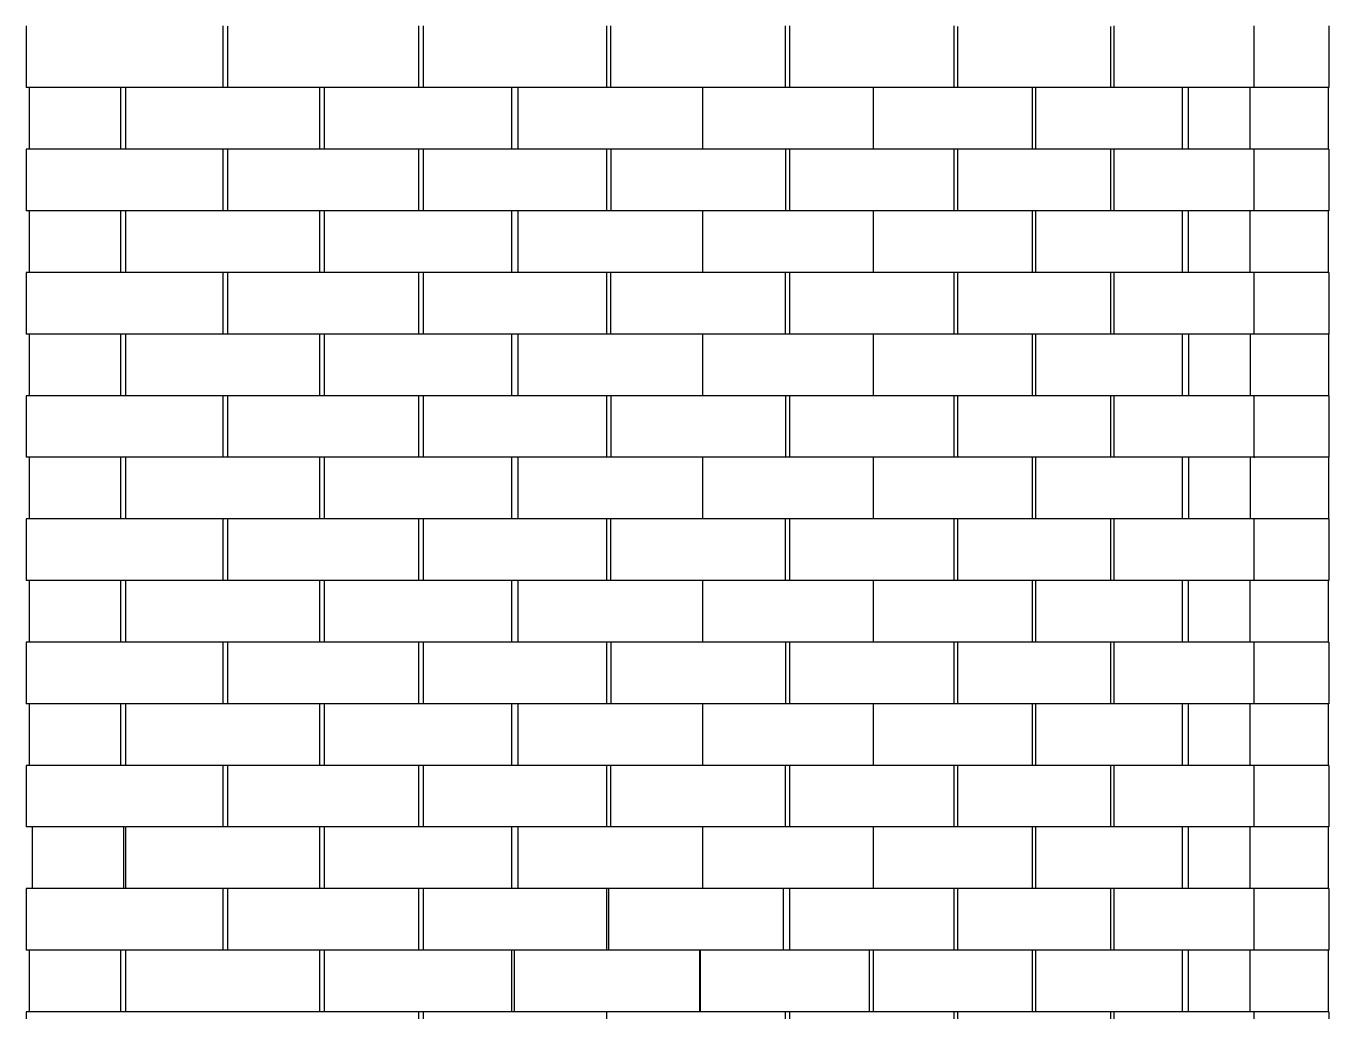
# Model space of a CAD drawing. Header units: millimetres. Extents: x 507.9 to 541, y 40.2 to 69.3.
# Drawn here: x 516.394 to 517.664, y 54.609 to 55.569 of the extents above; entities that cross this region are included whole.
import ezdxf

# ---------------------------------------------------------------- set-up
doc = ezdxf.new("R2010")
doc.units = ezdxf.units.MM
doc.layers.add('Make2D$Visible$Curves', color=7, linetype='Continuous', true_color=0x000000)

msp = doc.modelspace()

# ---------------------------------------------------------------- linework, layer by layer
at = {"layer": 'Make2D$Visible$Curves', "color": 18, "lineweight": -3, "true_color": 0x000000}
for points in [[(516.39411, 55.56929), (516.39411, 55.53929), (516.39411, 55.50929)], [(516.58614, 55.50929), (516.58614, 55.53929), (516.58614, 55.56929)], [(516.59056, 55.56911), (516.59056, 55.53924), (516.59056, 55.50938)], [(516.77686, 55.50929), (516.77686, 55.53929), (516.77686, 55.56929)], [(516.78104, 55.56929), (516.78104, 55.53929), (516.78104, 55.50929)], [(516.96012, 55.50929), (516.96012, 55.53929), (516.96012, 55.56929)], [(516.96379, 55.56929), (516.96379, 55.53929), (516.96379, 55.50929)], [(517.13423, 55.50929), (517.13423, 55.53929), (517.13423, 55.56929)], [(517.13812, 55.56929), (517.13812, 55.53929), (517.13812, 55.50929)], [(517.29857, 55.50929), (517.29857, 55.53929), (517.29857, 55.56929)], [(517.30188, 55.56868), (517.30188, 55.53899), (517.30188, 55.50929)], [(517.45107, 55.50953), (517.45107, 55.53912), (517.45107, 55.56871)], [(517.45403, 55.56929), (517.45403, 55.53929), (517.45403, 55.50929)], [(517.59077, 55.50929), (517.59077, 55.53929), (517.59077, 55.56929)], [(517.66375, 55.56929), (517.66375, 55.53929), (517.66375, 55.50929)], [(516.39676, 55.50929), (516.39543, 55.50929), (516.39411, 55.50929)], [(516.39712, 55.50929), (516.39712, 55.47929), (516.39712, 55.44929)], [(516.48645, 55.50929), (516.44178, 55.50929), (516.39712, 55.50929)], [(516.48645, 55.44929), (516.48645, 55.47929), (516.48645, 55.50929)], [(516.4911, 55.50929), (516.48877, 55.50929), (516.48645, 55.50929)], [(516.49096, 55.50929), (516.49096, 55.47929), (516.49096, 55.44929)], [(516.68038, 55.50929), (516.58567, 55.50929), (516.49096, 55.50929)], [(516.68038, 55.44929), (516.68038, 55.47929), (516.68038, 55.50929)], [(516.68478, 55.50929), (516.68258, 55.50929), (516.68038, 55.50929)], [(516.68468, 55.50929), (516.68468, 55.47929), (516.68468, 55.44929)], [(516.86763, 55.50929), (516.77616, 55.50929), (516.68468, 55.50929)], [(516.86763, 55.44929), (516.86763, 55.47929), (516.86763, 55.50929)], [(516.96012, 55.50929), (516.91388, 55.50929), (516.86763, 55.50929)], [(516.87329, 55.50929), (516.87329, 55.47929), (516.87329, 55.44929)], [(516.96367, 55.50929), (516.9619, 55.50929), (516.96012, 55.50929)], [(516.96393, 55.50929), (516.9638, 55.50929), (516.96367, 55.50929)], [(517.13423, 55.50929), (517.04901, 55.50929), (516.96379, 55.50929)], [(517.05317, 55.50929), (517.05317, 55.47929), (517.05317, 55.44929)], [(517.13862, 55.50929), (517.13642, 55.50929), (517.13423, 55.50929)], [(517.21936, 55.50929), (517.17874, 55.50929), (517.13812, 55.50929)], [(517.37479, 55.50929), (517.29724, 55.50929), (517.21969, 55.50929)], [(517.21969, 55.50929), (517.21969, 55.47929), (517.21969, 55.44929)], [(517.37479, 55.44929), (517.37479, 55.47929), (517.37479, 55.50929)], [(517.37778, 55.50929), (517.37628, 55.50929), (517.37479, 55.50929)], [(517.52117, 55.50929), (517.44955, 55.50929), (517.37793, 55.50929)], [(517.37793, 55.50929), (517.37793, 55.47929), (517.37793, 55.44929)], [(517.52117, 55.44929), (517.52117, 55.47929), (517.52117, 55.50929)], [(517.52669, 55.50929), (517.52393, 55.50929), (517.52117, 55.50929)], [(517.52654, 55.50929), (517.52654, 55.47929), (517.52654, 55.44929)], [(517.58703, 55.50929), (517.55678, 55.50929), (517.52654, 55.50929)], [(517.59077, 55.50929), (517.5889, 55.50929), (517.58703, 55.50929)], [(517.58703, 55.44929), (517.58703, 55.47929), (517.58703, 55.50929)], [(517.66375, 55.50929), (517.62726, 55.50929), (517.59077, 55.50929)], [(517.66291, 55.50929), (517.66291, 55.47929), (517.66291, 55.44929)], [(516.39411, 55.44929), (516.39411, 55.41929), (516.39411, 55.38929)], [(516.39712, 55.44929), (516.39562, 55.44929), (516.39411, 55.44929)], [(516.48645, 55.44929), (516.44178, 55.44929), (516.39712, 55.44929)], [(516.49102, 55.44929), (516.48873, 55.44929), (516.48645, 55.44929)], [(516.68038, 55.44929), (516.58567, 55.44929), (516.49096, 55.44929)], [(516.58614, 55.38929), (516.58614, 55.41929), (516.58614, 55.44929)], [(516.59056, 55.44864), (516.59056, 55.41896), (516.59056, 55.38929)], [(516.68446, 55.44929), (516.68242, 55.44929), (516.68038, 55.44929)], [(516.86763, 55.44929), (516.77616, 55.44929), (516.68468, 55.44929)], [(516.77686, 55.38929), (516.77686, 55.41929), (516.77686, 55.44929)], [(516.78104, 55.44929), (516.78104, 55.41929), (516.78104, 55.38929)], [(516.90833, 55.44929), (516.88798, 55.44929), (516.86763, 55.44929)], [(516.96354, 55.44929), (516.93594, 55.44929), (516.90833, 55.44929)], [(516.96012, 55.38929), (516.96012, 55.41929), (516.96012, 55.44929)], [(516.96404, 55.44929), (516.96404, 55.41929), (516.96404, 55.38929)], [(517.05339, 55.44929), (517.00872, 55.44929), (516.96404, 55.44929)], [(517.13776, 55.44929), (517.09547, 55.44929), (517.05317, 55.44929)], [(517.13449, 55.38929), (517.13449, 55.41929), (517.13449, 55.44929)], [(517.21976, 55.44929), (517.17894, 55.44929), (517.13812, 55.44929)], [(517.13812, 55.44929), (517.13812, 55.41929), (517.13812, 55.38929)], [(517.37479, 55.44929), (517.29724, 55.44929), (517.21969, 55.44929)], [(517.29857, 55.38929), (517.29857, 55.41929), (517.29857, 55.44929)], [(517.30188, 55.44869), (517.30188, 55.41899), (517.30188, 55.38929)], [(517.37805, 55.44929), (517.37642, 55.44929), (517.37479, 55.44929)], [(517.52117, 55.44929), (517.44955, 55.44929), (517.37793, 55.44929)], [(517.45107, 55.38929), (517.45107, 55.41929), (517.45107, 55.44929)], [(517.45403, 55.44929), (517.45403, 55.41929), (517.45403, 55.38929)], [(517.52696, 55.44929), (517.52406, 55.44929), (517.52117, 55.44929)], [(517.58703, 55.44929), (517.55699, 55.44929), (517.52696, 55.44929)], [(517.59077, 55.44929), (517.5889, 55.44929), (517.58703, 55.44929)], [(517.66375, 55.44929), (517.62726, 55.44929), (517.59077, 55.44929)], [(517.59077, 55.38929), (517.59077, 55.41929), (517.59077, 55.44929)], [(517.66375, 55.44929), (517.66375, 55.41929), (517.66375, 55.38929)], [(516.39702, 55.38929), (516.39556, 55.38929), (516.39411, 55.38929)], [(516.39712, 55.38929), (516.39712, 55.35929), (516.39712, 55.32929)], [(516.48645, 55.38929), (516.44178, 55.38929), (516.39712, 55.38929)], [(516.49069, 55.38929), (516.48857, 55.38929), (516.48645, 55.38929)], [(516.48645, 55.32929), (516.48645, 55.35929), (516.48645, 55.38929)], [(516.49096, 55.38929), (516.49096, 55.35929), (516.49096, 55.32929)], [(516.68038, 55.38929), (516.58567, 55.38929), (516.49096, 55.38929)], [(516.68038, 55.32929), (516.68038, 55.35929), (516.68038, 55.38929)], [(516.68473, 55.38929), (516.68255, 55.38929), (516.68038, 55.38929)], [(516.86763, 55.38929), (516.77616, 55.38929), (516.68468, 55.38929)], [(516.68468, 55.38929), (516.68468, 55.35929), (516.68468, 55.32929)], [(516.86763, 55.32929), (516.86763, 55.35929), (516.86763, 55.38929)], [(516.96012, 55.38929), (516.91388, 55.38929), (516.86763, 55.38929)], [(516.87329, 55.38929), (516.87329, 55.35929), (516.87329, 55.32929)], [(516.96403, 55.38929), (516.96208, 55.38929), (516.96012, 55.38929)], [(517.05498, 55.38929), (517.00951, 55.38929), (516.96404, 55.38929)], [(517.05317, 55.38929), (517.05317, 55.35929), (517.05317, 55.32929)], [(517.13827, 55.38929), (517.09663, 55.38929), (517.05498, 55.38929)], [(517.21939, 55.38929), (517.17875, 55.38929), (517.13812, 55.38929)], [(517.37479, 55.38929), (517.29724, 55.38929), (517.21969, 55.38929)], [(517.21969, 55.38929), (517.21969, 55.35929), (517.21969, 55.32929)], [(517.37479, 55.32929), (517.37479, 55.35929), (517.37479, 55.38929)], [(517.37775, 55.38929), (517.37627, 55.38929), (517.37479, 55.38929)], [(517.52117, 55.38929), (517.44955, 55.38929), (517.37793, 55.38929)], [(517.37793, 55.38929), (517.37793, 55.35929), (517.37793, 55.32929)], [(517.52117, 55.32929), (517.52117, 55.35929), (517.52117, 55.38929)], [(517.52611, 55.38929), (517.52364, 55.38929), (517.52117, 55.38929)], [(517.52654, 55.38929), (517.52654, 55.35929), (517.52654, 55.32929)], [(517.58703, 55.38929), (517.55678, 55.38929), (517.52654, 55.38929)], [(517.59077, 55.38929), (517.5889, 55.38929), (517.58703, 55.38929)], [(517.58703, 55.32929), (517.58703, 55.35929), (517.58703, 55.38929)], [(517.66375, 55.38929), (517.62726, 55.38929), (517.59077, 55.38929)], [(517.66291, 55.38929), (517.66291, 55.35929), (517.66291, 55.32929)], [(516.39411, 55.32929), (516.39411, 55.29929), (516.39411, 55.26929)], [(516.39756, 55.32929), (516.39584, 55.32929), (516.39411, 55.32929)], [(516.48645, 55.32929), (516.44178, 55.32929), (516.39712, 55.32929)], [(516.49072, 55.32929), (516.48858, 55.32929), (516.48645, 55.32929)], [(516.68038, 55.32929), (516.58567, 55.32929), (516.49096, 55.32929)], [(516.58614, 55.26929), (516.58614, 55.29929), (516.58614, 55.32929)], [(516.59056, 55.32929), (516.59056, 55.29929), (516.59056, 55.26929)], [(516.68469, 55.32929), (516.68253, 55.32929), (516.68038, 55.32929)], [(516.86763, 55.32929), (516.77616, 55.32929), (516.68468, 55.32929)], [(516.77686, 55.26929), (516.77686, 55.29929), (516.77686, 55.32929)], [(516.78104, 55.32929), (516.78104, 55.29929), (516.78104, 55.26929)], [(516.96012, 55.32929), (516.91388, 55.32929), (516.86763, 55.32929)], [(516.96408, 55.32929), (516.9621, 55.32929), (516.96012, 55.32929)], [(516.96012, 55.26929), (516.96012, 55.29929), (516.96012, 55.32929)], [(516.96379, 55.32929), (516.96379, 55.29929), (516.96379, 55.26929)], [(517.13423, 55.32929), (517.04901, 55.32929), (516.96379, 55.32929)], [(517.1383, 55.32929), (517.09649, 55.32929), (517.05469, 55.32929)], [(517.1383, 55.32929), (517.13627, 55.32929), (517.13423, 55.32929)], [(517.13423, 55.26929), (517.13423, 55.29929), (517.13423, 55.32929)], [(517.21971, 55.32929), (517.17891, 55.32929), (517.13812, 55.32929)], [(517.13812, 55.32929), (517.13812, 55.29929), (517.13812, 55.26929)], [(517.37479, 55.32929), (517.29724, 55.32929), (517.21969, 55.32929)], [(517.29857, 55.26929), (517.29857, 55.29929), (517.29857, 55.32929)], [(517.30188, 55.32895), (517.30188, 55.29912), (517.30188, 55.26929)], [(517.37785, 55.32929), (517.37632, 55.32929), (517.37479, 55.32929)], [(517.52117, 55.32929), (517.44955, 55.32929), (517.37793, 55.32929)], [(517.45107, 55.26929), (517.45107, 55.29929), (517.45107, 55.32929)], [(517.45403, 55.32929), (517.45403, 55.29929), (517.45403, 55.26929)], [(517.52663, 55.32929), (517.5239, 55.32929), (517.52117, 55.32929)], [(517.58703, 55.32929), (517.55678, 55.32929), (517.52654, 55.32929)], [(517.59077, 55.32929), (517.5889, 55.32929), (517.58703, 55.32929)], [(517.66375, 55.32929), (517.62726, 55.32929), (517.59077, 55.32929)], [(517.59077, 55.26929), (517.59077, 55.29929), (517.59077, 55.32929)], [(517.66375, 55.32929), (517.66375, 55.29929), (517.66375, 55.26929)], [(516.39671, 55.26929), (516.39541, 55.26929), (516.39411, 55.26929)], [(516.39712, 55.26929), (516.39712, 55.23929), (516.39712, 55.20929)], [(516.48645, 55.26929), (516.44178, 55.26929), (516.39712, 55.26929)], [(516.49047, 55.26929), (516.48846, 55.26929), (516.48645, 55.26929)], [(516.48645, 55.20929), (516.48645, 55.23929), (516.48645, 55.26929)], [(516.49104, 55.26929), (516.49076, 55.26929), (516.49047, 55.26929)], [(516.49096, 55.26929), (516.49096, 55.23929), (516.49096, 55.20929)], [(516.68038, 55.26929), (516.58567, 55.26929), (516.49096, 55.26929)], [(516.68038, 55.20929), (516.68038, 55.23929), (516.68038, 55.26929)], [(516.6852, 55.26929), (516.68279, 55.26929), (516.68038, 55.26929)], [(516.86763, 55.26929), (516.77616, 55.26929), (516.68468, 55.26929)], [(516.68468, 55.26929), (516.68468, 55.23929), (516.68468, 55.20929)], [(516.86763, 55.20929), (516.86763, 55.23929), (516.86763, 55.26929)], [(516.96012, 55.26929), (516.91388, 55.26929), (516.86763, 55.26929)], [(516.87329, 55.26929), (516.87329, 55.23929), (516.87329, 55.20929)], [(516.9633, 55.26929), (516.96171, 55.26929), (516.96012, 55.26929)], [(517.13423, 55.26929), (517.04901, 55.26929), (516.96379, 55.26929)], [(517.05317, 55.26929), (517.05317, 55.23929), (517.05317, 55.20929)], [(517.13807, 55.26929), (517.13615, 55.26929), (517.13423, 55.26929)], [(517.21978, 55.26929), (517.17895, 55.26929), (517.13812, 55.26929)], [(517.37479, 55.26929), (517.29724, 55.26929), (517.21969, 55.26929)], [(517.21969, 55.26929), (517.21969, 55.23929), (517.21969, 55.20929)], [(517.37479, 55.20929), (517.37479, 55.23929), (517.37479, 55.26929)], [(517.37797, 55.26929), (517.37638, 55.26929), (517.37479, 55.26929)], [(517.52117, 55.26929), (517.44955, 55.26929), (517.37793, 55.26929)], [(517.37793, 55.26929), (517.37793, 55.23929), (517.37793, 55.20929)], [(517.52117, 55.20929), (517.52117, 55.23929), (517.52117, 55.26929)], [(517.52689, 55.26929), (517.52403, 55.26929), (517.52117, 55.26929)], [(517.52695, 55.26929), (517.52695, 55.23929), (517.52695, 55.20929)], [(517.58744, 55.26929), (517.55719, 55.26929), (517.52695, 55.26929)], [(517.59077, 55.26929), (517.5891, 55.26929), (517.58744, 55.26929)], [(517.58744, 55.20929), (517.58744, 55.23929), (517.58744, 55.26929)], [(517.66375, 55.26929), (517.62726, 55.26929), (517.59077, 55.26929)], [(517.66332, 55.26929), (517.66332, 55.23929), (517.66332, 55.20929)], [(516.39411, 55.20929), (516.39411, 55.17929), (516.39411, 55.14929)], [(516.39727, 55.20929), (516.39569, 55.20929), (516.39411, 55.20929)], [(516.48645, 55.20929), (516.44178, 55.20929), (516.39712, 55.20929)], [(516.49121, 55.20929), (516.48883, 55.20929), (516.48645, 55.20929)], [(516.68038, 55.20929), (516.58567, 55.20929), (516.49096, 55.20929)], [(516.58614, 55.14929), (516.58614, 55.17929), (516.58614, 55.20929)], [(516.59056, 55.20929), (516.59056, 55.17929), (516.59056, 55.14929)], [(516.68459, 55.20929), (516.68249, 55.20929), (516.68038, 55.20929)], [(516.86763, 55.20929), (516.77616, 55.20929), (516.68468, 55.20929)], [(516.77686, 55.14929), (516.77686, 55.17929), (516.77686, 55.20929)], [(516.78104, 55.20866), (516.78104, 55.17897), (516.78104, 55.14929)], [(516.96012, 55.20929), (516.91388, 55.20929), (516.86763, 55.20929)], [(516.96349, 55.20929), (516.96181, 55.20929), (516.96012, 55.20929)], [(516.96012, 55.14929), (516.96012, 55.17929), (516.96012, 55.20929)], [(516.96404, 55.20929), (516.96404, 55.17929), (516.96404, 55.14929)], [(517.13449, 55.20929), (517.04927, 55.20929), (516.96404, 55.20929)], [(517.13772, 55.20929), (517.09627, 55.20929), (517.05482, 55.20929)], [(517.13772, 55.20929), (517.1361, 55.20929), (517.13449, 55.20929)], [(517.13449, 55.14929), (517.13449, 55.17929), (517.13449, 55.20929)], [(517.21964, 55.20929), (517.17888, 55.20929), (517.13812, 55.20929)], [(517.13812, 55.20929), (517.13812, 55.17929), (517.13812, 55.14929)], [(517.37479, 55.20929), (517.29724, 55.20929), (517.21969, 55.20929)], [(517.29857, 55.14929), (517.29857, 55.17929), (517.29857, 55.20929)], [(517.30188, 55.20929), (517.30188, 55.17929), (517.30188, 55.14929)], [(517.37815, 55.20929), (517.37647, 55.20929), (517.37479, 55.20929)], [(517.52117, 55.20929), (517.44955, 55.20929), (517.37793, 55.20929)], [(517.45107, 55.14929), (517.45107, 55.17929), (517.45107, 55.20929)], [(517.45403, 55.20929), (517.45403, 55.17929), (517.45403, 55.14929)], [(517.52679, 55.20929), (517.52398, 55.20929), (517.52117, 55.20929)], [(517.58744, 55.20929), (517.55719, 55.20929), (517.52695, 55.20929)], [(517.59077, 55.20929), (517.5891, 55.20929), (517.58744, 55.20929)], [(517.66375, 55.20929), (517.62726, 55.20929), (517.59077, 55.20929)], [(517.59077, 55.14929), (517.59077, 55.17918), (517.59077, 55.20907)], [(517.66375, 55.20929), (517.66375, 55.17929), (517.66375, 55.14929)], [(516.39725, 55.14929), (516.39568, 55.14929), (516.39411, 55.14929)], [(516.39712, 55.14929), (516.39712, 55.11929), (516.39712, 55.08929)], [(516.48645, 55.14929), (516.44178, 55.14929), (516.39712, 55.14929)], [(516.49152, 55.14929), (516.48899, 55.14929), (516.48645, 55.14929)], [(516.48645, 55.08929), (516.48645, 55.11929), (516.48645, 55.14929)], [(516.68038, 55.14929), (516.58567, 55.14929), (516.49096, 55.14929)], [(516.49096, 55.14929), (516.49096, 55.11929), (516.49096, 55.08929)], [(516.68038, 55.08929), (516.68038, 55.11929), (516.68038, 55.14929)], [(516.68484, 55.14929), (516.68261, 55.14929), (516.68038, 55.14929)], [(516.86763, 55.14929), (516.77616, 55.14929), (516.68468, 55.14929)], [(516.68468, 55.14929), (516.68468, 55.11929), (516.68468, 55.08929)], [(516.86763, 55.08929), (516.86763, 55.11929), (516.86763, 55.14929)], [(516.96012, 55.14929), (516.91388, 55.14929), (516.86763, 55.14929)], [(516.87329, 55.14929), (516.87329, 55.11929), (516.87329, 55.08929)], [(516.96418, 55.14929), (516.96215, 55.14929), (516.96012, 55.14929)], [(517.05496, 55.14929), (517.0095, 55.14929), (516.96404, 55.14929)], [(517.05317, 55.14929), (517.05317, 55.11929), (517.05317, 55.08929)], [(517.13786, 55.14929), (517.09641, 55.14929), (517.05496, 55.14929)], [(517.21958, 55.14929), (517.17885, 55.14929), (517.13812, 55.14929)], [(517.37479, 55.14929), (517.29724, 55.14929), (517.21969, 55.14929)], [(517.21969, 55.14929), (517.21969, 55.11929), (517.21969, 55.08929)], [(517.37479, 55.08929), (517.37479, 55.11929), (517.37479, 55.14929)], [(517.37823, 55.14929), (517.37651, 55.14929), (517.37479, 55.14929)], [(517.52117, 55.14929), (517.44955, 55.14929), (517.37793, 55.14929)], [(517.37793, 55.14929), (517.37793, 55.11929), (517.37793, 55.08929)], [(517.52743, 55.14929), (517.5243, 55.14929), (517.52117, 55.14929)], [(517.52117, 55.08929), (517.52117, 55.11929), (517.52117, 55.14929)], [(517.52695, 55.14929), (517.52695, 55.11929), (517.52695, 55.08929)], [(517.58744, 55.14929), (517.55719, 55.14929), (517.52695, 55.14929)], [(517.59077, 55.14929), (517.5891, 55.14929), (517.58744, 55.14929)], [(517.58744, 55.08929), (517.58744, 55.11929), (517.58744, 55.14929)], [(517.66375, 55.14929), (517.62726, 55.14929), (517.59077, 55.14929)], [(517.59096, 55.14929), (517.59096, 55.14909), (517.59096, 55.1489)], [(517.66332, 55.14929), (517.66332, 55.11929), (517.66332, 55.08929)], [(516.39411, 55.08929), (516.39411, 55.05929), (516.39411, 55.02929)], [(516.39707, 55.08929), (516.39559, 55.08929), (516.39411, 55.08929)], [(516.48645, 55.08929), (516.44178, 55.08929), (516.39712, 55.08929)], [(516.49055, 55.08929), (516.4885, 55.08929), (516.48645, 55.08929)], [(516.68038, 55.08929), (516.58567, 55.08929), (516.49096, 55.08929)], [(516.58614, 55.02929), (516.58614, 55.05929), (516.58614, 55.08929)], [(516.59056, 55.08929), (516.59056, 55.05929), (516.59056, 55.02929)], [(516.68444, 55.08929), (516.68241, 55.08929), (516.68038, 55.08929)], [(516.86763, 55.08929), (516.77616, 55.08929), (516.68468, 55.08929)], [(516.77686, 55.02929), (516.77686, 55.05929), (516.77686, 55.08929)], [(516.78104, 55.08929), (516.78104, 55.05929), (516.78104, 55.02929)], [(516.96012, 55.08929), (516.91388, 55.08929), (516.86763, 55.08929)], [(516.96403, 55.08929), (516.96208, 55.08929), (516.96012, 55.08929)], [(516.96012, 55.02929), (516.96012, 55.05929), (516.96012, 55.08929)], [(516.9638, 55.08929), (516.9638, 55.05929), (516.9638, 55.02929)], [(517.13425, 55.08929), (517.04903, 55.08929), (516.9638, 55.08929)], [(517.13425, 55.02929), (517.13425, 55.05929), (517.13425, 55.08929)], [(517.13825, 55.08929), (517.13625, 55.08929), (517.13425, 55.08929)], [(517.22018, 55.08929), (517.17915, 55.08929), (517.13812, 55.08929)], [(517.13812, 55.08929), (517.13812, 55.05929), (517.13812, 55.02929)], [(517.37479, 55.08929), (517.29724, 55.08929), (517.21969, 55.08929)], [(517.29857, 55.02929), (517.29857, 55.05929), (517.29857, 55.08929)], [(517.30188, 55.08929), (517.30188, 55.05929), (517.30188, 55.02929)], [(517.37846, 55.08929), (517.37662, 55.08929), (517.37479, 55.08929)], [(517.52117, 55.08929), (517.44955, 55.08929), (517.37793, 55.08929)], [(517.45107, 55.02929), (517.45107, 55.05929), (517.45107, 55.08929)], [(517.45403, 55.08929), (517.45403, 55.05929), (517.45403, 55.02929)], [(517.52745, 55.08929), (517.52431, 55.08929), (517.52117, 55.08929)], [(517.58744, 55.08929), (517.55744, 55.08929), (517.52745, 55.08929)], [(517.59077, 55.08929), (517.5891, 55.08929), (517.58744, 55.08929)], [(517.66375, 55.08929), (517.62726, 55.08929), (517.59077, 55.08929)], [(517.59077, 55.02929), (517.59077, 55.05929), (517.59077, 55.08929)], [(517.66375, 55.08929), (517.66375, 55.05929), (517.66375, 55.02929)], [(516.3967, 55.02929), (516.3954, 55.02929), (516.39411, 55.02929)], [(516.39712, 55.02929), (516.39712, 54.99929), (516.39712, 54.96929)], [(516.48645, 55.02929), (516.44178, 55.02929), (516.39712, 55.02929)], [(516.49121, 55.02929), (516.48883, 55.02929), (516.48645, 55.02929)], [(516.48645, 54.96929), (516.48645, 54.99929), (516.48645, 55.02929)], [(516.68038, 55.02929), (516.58567, 55.02929), (516.49096, 55.02929)], [(516.49096, 55.02929), (516.49096, 54.99929), (516.49096, 54.96929)], [(516.68464, 55.02929), (516.68251, 55.02929), (516.68038, 55.02929)], [(516.68038, 54.96929), (516.68038, 54.99929), (516.68038, 55.02929)], [(516.86763, 55.02929), (516.77616, 55.02929), (516.68468, 55.02929)], [(516.68468, 55.02929), (516.68468, 54.99929), (516.68468, 54.96929)], [(516.86763, 54.96929), (516.86763, 54.99929), (516.86763, 55.02929)], [(516.96012, 55.02929), (516.91388, 55.02929), (516.86763, 55.02929)], [(516.87329, 55.02929), (516.87329, 54.99929), (516.87329, 54.96929)], [(516.96397, 55.02929), (516.96205, 55.02929), (516.96012, 55.02929)], [(517.13425, 55.02929), (517.04911, 55.02929), (516.96397, 55.02929)], [(517.05317, 55.02929), (517.05317, 54.99929), (517.05317, 54.96929)], [(517.13822, 55.02929), (517.13623, 55.02929), (517.13425, 55.02929)], [(517.21933, 55.02929), (517.17872, 55.02929), (517.13812, 55.02929)], [(517.37479, 55.02929), (517.29724, 55.02929), (517.21969, 55.02929)], [(517.21969, 55.02929), (517.21969, 54.99929), (517.21969, 54.96929)], [(517.37479, 54.96929), (517.37479, 54.99929), (517.37479, 55.02929)], [(517.37752, 55.02929), (517.37615, 55.02929), (517.37479, 55.02929)], [(517.52117, 55.02929), (517.44955, 55.02929), (517.37793, 55.02929)], [(517.37793, 55.02929), (517.37793, 54.99929), (517.37793, 54.96929)], [(517.52117, 54.96929), (517.52117, 54.99929), (517.52117, 55.02929)], [(517.5266, 55.02929), (517.52388, 55.02929), (517.52117, 55.02929)], [(517.52654, 55.02929), (517.52654, 54.99929), (517.52654, 54.96929)], [(517.58703, 55.02929), (517.55678, 55.02929), (517.52654, 55.02929)], [(517.59077, 55.02929), (517.5889, 55.02929), (517.58703, 55.02929)], [(517.58703, 54.96929), (517.58703, 54.99929), (517.58703, 55.02929)], [(517.66375, 55.02929), (517.62726, 55.02929), (517.59077, 55.02929)], [(517.66291, 55.02929), (517.66291, 54.99929), (517.66291, 54.96929)], [(516.39411, 54.96929), (516.39411, 54.93929), (516.39411, 54.90929)], [(516.39686, 54.96929), (516.39549, 54.96929), (516.39411, 54.96929)], [(516.48645, 54.96929), (516.44178, 54.96929), (516.39712, 54.96929)], [(516.49136, 54.96929), (516.48891, 54.96929), (516.48645, 54.96929)], [(516.68038, 54.96929), (516.58567, 54.96929), (516.49096, 54.96929)], [(516.58614, 54.90929), (516.58614, 54.93929), (516.58614, 54.96929)], [(516.59056, 54.96929), (516.59056, 54.93929), (516.59056, 54.90929)], [(516.68472, 54.96929), (516.68255, 54.96929), (516.68038, 54.96929)], [(516.86763, 54.96929), (516.77616, 54.96929), (516.68468, 54.96929)], [(516.77686, 54.90929), (516.77686, 54.93929), (516.77686, 54.96929)], [(516.78104, 54.96929), (516.78104, 54.93929), (516.78104, 54.90929)], [(516.96012, 54.96929), (516.91388, 54.96929), (516.86763, 54.96929)], [(516.96457, 54.96929), (516.96234, 54.96929), (516.96012, 54.96929)], [(516.96012, 54.90929), (516.96012, 54.93929), (516.96012, 54.96929)], [(516.96404, 54.96929), (516.96404, 54.93929), (516.96404, 54.90929)], [(517.13449, 54.96929), (517.04953, 54.96929), (516.96457, 54.96929)], [(517.13784, 54.96929), (517.09632, 54.96929), (517.0548, 54.96929)], [(517.13784, 54.96929), (517.13617, 54.96929), (517.13449, 54.96929)], [(517.13449, 54.90929), (517.13449, 54.93929), (517.13449, 54.96929)], [(517.2196, 54.96929), (517.17886, 54.96929), (517.13812, 54.96929)], [(517.13812, 54.96929), (517.13812, 54.93929), (517.13812, 54.90929)], [(517.37479, 54.96929), (517.29724, 54.96929), (517.21969, 54.96929)], [(517.29857, 54.90929), (517.29857, 54.93929), (517.29857, 54.96929)], [(517.30188, 54.96929), (517.30188, 54.93955), (517.30188, 54.90982)], [(517.37771, 54.96929), (517.37625, 54.96929), (517.37479, 54.96929)], [(517.51781, 54.96929), (517.44787, 54.96929), (517.37793, 54.96929)], [(517.45107, 54.90929), (517.45107, 54.93929), (517.45107, 54.96929)], [(517.45403, 54.96929), (517.45403, 54.93929), (517.45403, 54.90929)], [(517.52599, 54.96929), (517.5219, 54.96929), (517.51781, 54.96929)], [(517.58703, 54.96929), (517.55678, 54.96929), (517.52654, 54.96929)], [(517.59077, 54.96929), (517.5889, 54.96929), (517.58703, 54.96929)], [(517.66375, 54.96929), (517.62726, 54.96929), (517.59077, 54.96929)], [(517.59077, 54.90929), (517.59077, 54.93929), (517.59077, 54.96929)], [(517.66375, 54.96929), (517.66375, 54.93929), (517.66375, 54.90929)], [(516.3972, 54.90929), (516.39566, 54.90929), (516.39411, 54.90929)], [(516.39712, 54.90929), (516.39712, 54.87929), (516.39712, 54.84929)], [(516.48645, 54.90929), (516.44178, 54.90929), (516.39712, 54.90929)], [(516.49097, 54.90929), (516.48871, 54.90929), (516.48645, 54.90929)], [(516.48645, 54.84929), (516.48645, 54.87929), (516.48645, 54.90929)], [(516.68038, 54.90929), (516.58567, 54.90929), (516.49096, 54.90929)], [(516.49096, 54.90929), (516.49096, 54.87929), (516.49096, 54.84929)], [(516.68038, 54.84929), (516.68038, 54.87929), (516.68038, 54.90929)], [(516.68443, 54.90929), (516.6824, 54.90929), (516.68038, 54.90929)], [(516.86763, 54.90929), (516.77616, 54.90929), (516.68468, 54.90929)], [(516.68468, 54.90929), (516.68468, 54.87929), (516.68468, 54.84929)], [(516.86763, 54.84929), (516.86763, 54.87929), (516.86763, 54.90929)], [(516.96012, 54.90929), (516.91388, 54.90929), (516.86763, 54.90929)], [(516.87329, 54.90929), (516.87329, 54.87929), (516.87329, 54.84929)], [(516.96371, 54.90929), (516.96192, 54.90929), (516.96012, 54.90929)], [(517.0535, 54.90929), (517.00877, 54.90929), (516.96404, 54.90929)], [(517.05317, 54.90929), (517.05317, 54.87929), (517.05317, 54.84929)], [(517.13794, 54.90929), (517.09572, 54.90929), (517.0535, 54.90929)], [(517.21973, 54.90929), (517.17892, 54.90929), (517.13812, 54.90929)], [(517.37479, 54.90929), (517.29724, 54.90929), (517.21969, 54.90929)], [(517.21969, 54.90929), (517.21969, 54.87929), (517.21969, 54.84929)], [(517.37479, 54.84929), (517.37479, 54.87929), (517.37479, 54.90929)], [(517.3783, 54.90929), (517.37655, 54.90929), (517.37479, 54.90929)], [(517.52117, 54.90929), (517.44955, 54.90929), (517.37793, 54.90929)], [(517.37793, 54.90929), (517.37793, 54.87929), (517.37793, 54.84929)], [(517.52117, 54.84929), (517.52117, 54.87929), (517.52117, 54.90929)], [(517.52657, 54.90929), (517.52387, 54.90929), (517.52117, 54.90929)], [(517.52654, 54.90929), (517.52654, 54.87929), (517.52654, 54.84929)], [(517.58703, 54.90929), (517.55678, 54.90929), (517.52654, 54.90929)], [(517.59077, 54.90929), (517.5889, 54.90929), (517.58703, 54.90929)], [(517.58703, 54.84929), (517.58703, 54.87929), (517.58703, 54.90929)], [(517.66375, 54.90929), (517.62726, 54.90929), (517.59077, 54.90929)], [(517.66291, 54.90929), (517.66291, 54.87929), (517.66291, 54.84929)], [(516.39411, 54.84929), (516.39411, 54.81929), (516.39411, 54.78929)], [(516.39722, 54.84929), (516.39566, 54.84929), (516.39411, 54.84929)], [(516.48645, 54.84929), (516.44178, 54.84929), (516.39712, 54.84929)], [(516.49062, 54.84929), (516.48854, 54.84929), (516.48645, 54.84929)], [(516.68038, 54.84929), (516.58567, 54.84929), (516.49096, 54.84929)], [(516.58614, 54.78929), (516.58614, 54.81929), (516.58614, 54.84929)], [(516.59056, 54.84929), (516.59056, 54.81929), (516.59056, 54.78929)], [(516.6849, 54.84929), (516.68264, 54.84929), (516.68038, 54.84929)], [(516.86763, 54.84929), (516.77616, 54.84929), (516.68468, 54.84929)], [(516.77686, 54.78929), (516.77686, 54.81929), (516.77686, 54.84929)], [(516.78104, 54.84929), (516.78104, 54.81929), (516.78104, 54.78929)], [(516.96012, 54.84929), (516.91388, 54.84929), (516.86763, 54.84929)], [(516.96398, 54.84929), (516.96205, 54.84929), (516.96012, 54.84929)], [(516.96012, 54.78929), (516.96012, 54.81929), (516.96012, 54.84929)], [(516.96379, 54.84929), (516.96379, 54.81929), (516.96379, 54.78929)], [(517.13423, 54.84929), (517.04901, 54.84929), (516.96379, 54.84929)], [(517.13821, 54.84929), (517.13622, 54.84929), (517.13423, 54.84929)], [(517.13423, 54.78929), (517.13423, 54.81929), (517.13423, 54.84929)], [(517.22013, 54.84929), (517.17913, 54.84929), (517.13812, 54.84929)], [(517.13812, 54.84929), (517.13812, 54.81929), (517.13812, 54.78929)], [(517.37479, 54.84929), (517.29724, 54.84929), (517.21969, 54.84929)], [(517.29857, 54.78929), (517.29857, 54.81929), (517.29857, 54.84929)], [(517.30188, 54.84929), (517.30188, 54.81929), (517.30188, 54.78929)], [(517.37838, 54.84929), (517.37659, 54.84929), (517.37479, 54.84929)], [(517.52117, 54.84929), (517.44955, 54.84929), (517.37793, 54.84929)], [(517.45107, 54.78929), (517.45107, 54.81929), (517.45107, 54.84929)], [(517.45403, 54.84929), (517.45403, 54.81929), (517.45403, 54.78929)], [(517.52653, 54.84929), (517.52385, 54.84929), (517.52117, 54.84929)], [(517.58703, 54.84929), (517.55678, 54.84929), (517.52654, 54.84929)], [(517.59077, 54.84929), (517.5889, 54.84929), (517.58703, 54.84929)], [(517.66375, 54.84929), (517.62726, 54.84929), (517.59077, 54.84929)], [(517.59077, 54.78929), (517.59077, 54.81929), (517.59077, 54.84929)], [(517.66375, 54.84929), (517.66375, 54.81929), (517.66375, 54.78929)], [(516.49047, 54.78929), (516.44229, 54.78929), (516.39411, 54.78929)], [(516.40012, 54.78929), (516.40012, 54.75929), (516.40012, 54.72929)], [(516.48945, 54.72929), (516.48945, 54.75929), (516.48945, 54.78929)], [(516.49096, 54.78929), (516.49096, 54.75929), (516.49096, 54.72929)], [(516.68038, 54.78929), (516.58567, 54.78929), (516.49096, 54.78929)], [(516.68038, 54.72929), (516.68038, 54.75929), (516.68038, 54.78929)], [(516.68482, 54.78929), (516.6826, 54.78929), (516.68038, 54.78929)], [(516.68468, 54.78929), (516.68468, 54.75929), (516.68468, 54.72929)], [(516.86763, 54.78929), (516.77632, 54.78929), (516.68501, 54.78929)], [(516.86763, 54.72929), (516.86763, 54.75929), (516.86763, 54.78929)], [(516.96012, 54.78929), (516.91388, 54.78929), (516.86763, 54.78929)], [(516.87329, 54.78929), (516.87329, 54.75929), (516.87329, 54.72929)], [(516.96413, 54.78929), (516.96212, 54.78929), (516.96012, 54.78929)], [(517.13423, 54.78929), (517.04918, 54.78929), (516.96413, 54.78929)], [(517.05317, 54.78929), (517.05317, 54.75929), (517.05317, 54.72929)], [(517.13837, 54.78929), (517.1363, 54.78929), (517.13423, 54.78929)], [(517.21975, 54.78929), (517.17893, 54.78929), (517.13812, 54.78929)], [(517.21969, 54.78929), (517.21969, 54.75929), (517.21969, 54.72929)], [(517.35847, 54.78929), (517.28908, 54.78929), (517.21969, 54.78929)], [(517.37753, 54.78929), (517.368, 54.78929), (517.35847, 54.78929)], [(517.37479, 54.72929), (517.37479, 54.75929), (517.37479, 54.78929)], [(517.37793, 54.78929), (517.37793, 54.75929), (517.37793, 54.72929)], [(517.52117, 54.78929), (517.44955, 54.78929), (517.37793, 54.78929)], [(517.52693, 54.78929), (517.52405, 54.78929), (517.52117, 54.78929)], [(517.52117, 54.72929), (517.52117, 54.75929), (517.52117, 54.78929)], [(517.52654, 54.78929), (517.52654, 54.75929), (517.52654, 54.72929)], [(517.58703, 54.78929), (517.55678, 54.78929), (517.52654, 54.78929)], [(517.59077, 54.78929), (517.5889, 54.78929), (517.58703, 54.78929)], [(517.58703, 54.72929), (517.58703, 54.75929), (517.58703, 54.78929)], [(517.66375, 54.78929), (517.62726, 54.78929), (517.59077, 54.78929)], [(517.66291, 54.78929), (517.66291, 54.75929), (517.66291, 54.72929)], [(516.49116, 54.72929), (516.44264, 54.72929), (516.39411, 54.72929)], [(516.39411, 54.72929), (516.39411, 54.69929), (516.39411, 54.66929)], [(516.68038, 54.72929), (516.58567, 54.72929), (516.49096, 54.72929)], [(516.58614, 54.66929), (516.58614, 54.69929), (516.58614, 54.72929)], [(516.59056, 54.72929), (516.59056, 54.69929), (516.59056, 54.66929)], [(516.68458, 54.72929), (516.68248, 54.72929), (516.68038, 54.72929)], [(516.86763, 54.72929), (516.77616, 54.72929), (516.68468, 54.72929)], [(516.77686, 54.66929), (516.77686, 54.69929), (516.77686, 54.72929)], [(516.78104, 54.72929), (516.78104, 54.69929), (516.78104, 54.66929)], [(516.96012, 54.72929), (516.91388, 54.72929), (516.86763, 54.72929)], [(516.96153, 54.72929), (516.96083, 54.72929), (516.96012, 54.72929)], [(516.96012, 54.66929), (516.96012, 54.69929), (516.96012, 54.72929)], [(516.96166, 54.72929), (516.96166, 54.69929), (516.96166, 54.66929)], [(517.13211, 54.72929), (517.04689, 54.72929), (516.96166, 54.72929)], [(517.138, 54.72929), (517.13505, 54.72929), (517.13211, 54.72929)], [(517.13211, 54.66929), (517.13211, 54.69929), (517.13211, 54.72929)], [(517.21971, 54.72929), (517.17891, 54.72929), (517.13812, 54.72929)], [(517.13812, 54.72929), (517.13812, 54.69929), (517.13812, 54.66929)], [(517.37479, 54.72929), (517.29724, 54.72929), (517.21969, 54.72929)], [(517.29857, 54.66929), (517.29857, 54.69929), (517.29857, 54.72929)], [(517.30188, 54.72929), (517.30188, 54.69929), (517.30188, 54.66929)], [(517.37775, 54.72929), (517.37627, 54.72929), (517.37479, 54.72929)], [(517.52117, 54.72929), (517.44955, 54.72929), (517.37793, 54.72929)], [(517.45107, 54.66929), (517.45107, 54.69929), (517.45107, 54.72929)], [(517.45403, 54.72929), (517.45403, 54.69929), (517.45403, 54.66929)], [(517.52707, 54.72929), (517.52412, 54.72929), (517.52117, 54.72929)], [(517.58703, 54.72929), (517.55678, 54.72929), (517.52654, 54.72929)], [(517.59077, 54.72929), (517.5889, 54.72929), (517.58703, 54.72929)], [(517.66375, 54.72929), (517.62726, 54.72929), (517.59077, 54.72929)], [(517.59077, 54.66929), (517.59077, 54.69929), (517.59077, 54.72929)], [(517.66375, 54.72929), (517.66375, 54.69929), (517.66375, 54.66929)], [(516.3972, 54.66929), (516.39566, 54.66929), (516.39411, 54.66929)], [(516.39712, 54.66929), (516.39712, 54.63929), (516.39712, 54.60929)], [(516.48645, 54.66929), (516.44178, 54.66929), (516.39712, 54.66929)], [(516.49061, 54.66929), (516.48853, 54.66929), (516.48645, 54.66929)], [(516.48645, 54.60929), (516.48645, 54.63929), (516.48645, 54.66929)], [(516.49114, 54.66929), (516.49087, 54.66929), (516.49061, 54.66929)], [(516.49096, 54.66929), (516.49096, 54.63929), (516.49096, 54.60929)], [(516.68038, 54.66929), (516.58567, 54.66929), (516.49096, 54.66929)], [(516.68038, 54.60929), (516.68038, 54.63929), (516.68038, 54.66929)], [(516.68447, 54.66929), (516.68242, 54.66929), (516.68038, 54.66929)], [(516.86763, 54.66929), (516.77616, 54.66929), (516.68468, 54.66929)], [(516.68468, 54.66929), (516.68468, 54.63929), (516.68468, 54.60929)], [(516.86763, 54.60929), (516.86763, 54.63929), (516.86763, 54.66929)], [(516.86965, 54.66929), (516.86864, 54.66929), (516.86763, 54.66929)], [(516.96142, 54.66929), (516.91567, 54.66929), (516.86992, 54.66929)], [(516.86992, 54.66929), (516.86992, 54.63929), (516.86992, 54.60929)], [(517.13211, 54.66929), (517.04689, 54.66929), (516.96166, 54.66929)], [(517.05031, 54.66929), (517.05031, 54.63929), (517.05031, 54.60929)], [(517.05131, 54.60929), (517.05131, 54.63929), (517.05131, 54.66929)], [(517.21603, 54.66929), (517.17407, 54.66929), (517.13211, 54.66929)], [(517.21603, 54.60929), (517.21603, 54.63929), (517.21603, 54.66929)], [(517.22002, 54.66929), (517.21802, 54.66929), (517.21603, 54.66929)], [(517.37479, 54.66929), (517.29724, 54.66929), (517.21969, 54.66929)], [(517.21969, 54.66929), (517.21969, 54.63929), (517.21969, 54.60929)], [(517.37479, 54.60929), (517.37479, 54.63929), (517.37479, 54.66929)], [(517.37758, 54.66929), (517.37618, 54.66929), (517.37479, 54.66929)], [(517.37793, 54.66929), (517.37793, 54.63929), (517.37793, 54.60929)], [(517.51767, 54.66929), (517.4478, 54.66929), (517.37793, 54.66929)], [(517.52616, 54.66929), (517.52192, 54.66929), (517.51767, 54.66929)], [(517.52117, 54.60929), (517.52117, 54.63929), (517.52117, 54.66929)], [(517.52654, 54.66929), (517.52654, 54.63929), (517.52654, 54.60929)], [(517.58703, 54.66929), (517.55678, 54.66929), (517.52654, 54.66929)], [(517.59077, 54.66929), (517.5889, 54.66929), (517.58703, 54.66929)], [(517.58703, 54.60929), (517.58703, 54.63929), (517.58703, 54.66929)], [(517.66375, 54.66929), (517.62726, 54.66929), (517.59077, 54.66929)], [(517.66291, 54.66929), (517.66291, 54.63929), (517.66291, 54.60929)], [(516.39411, 54.60929), (516.39411, 54.57929), (516.39411, 54.54929)], [(516.39737, 54.60929), (516.39574, 54.60929), (516.39411, 54.60929)], [(516.48645, 54.60929), (516.44178, 54.60929), (516.39712, 54.60929)], [(516.49111, 54.60929), (516.48878, 54.60929), (516.48645, 54.60929)], [(516.68038, 54.60929), (516.58567, 54.60929), (516.49096, 54.60929)], [(516.68476, 54.60929), (516.68257, 54.60929), (516.68038, 54.60929)], [(516.86763, 54.60929), (516.77616, 54.60929), (516.68468, 54.60929)], [(516.77686, 54.54929), (516.77686, 54.57929), (516.77686, 54.60929)], [(516.78104, 54.60929), (516.78104, 54.57929), (516.78104, 54.54929)], [(516.86977, 54.60929), (516.8687, 54.60929), (516.86763, 54.60929)], [(516.96411, 54.60929), (516.91701, 54.60929), (516.86992, 54.60929)], [(516.96012, 54.54929), (516.96012, 54.57929), (516.96012, 54.60929)], [(517.05041, 54.60929), (517.00739, 54.60929), (516.96436, 54.60929)], [(517.21603, 54.60929), (517.13317, 54.60929), (517.05031, 54.60929)], [(517.13423, 54.54929), (517.13423, 54.57929), (517.13423, 54.60929)], [(517.13812, 54.60929), (517.13812, 54.57929), (517.13812, 54.54929)], [(517.22017, 54.60929), (517.2181, 54.60929), (517.21603, 54.60929)], [(517.37479, 54.60929), (517.29724, 54.60929), (517.21969, 54.60929)], [(517.29857, 54.54929), (517.29857, 54.57929), (517.29857, 54.60929)], [(517.30188, 54.60929), (517.30188, 54.57929), (517.30188, 54.54929)], [(517.37793, 54.60929), (517.37636, 54.60929), (517.37479, 54.60929)], [(517.52117, 54.60929), (517.44955, 54.60929), (517.37793, 54.60929)], [(517.45107, 54.54929), (517.45107, 54.57929), (517.45107, 54.60929)], [(517.45403, 54.60929), (517.45403, 54.57929), (517.45403, 54.54929)], [(517.52648, 54.60929), (517.52382, 54.60929), (517.52117, 54.60929)], [(517.58703, 54.60929), (517.55678, 54.60929), (517.52654, 54.60929)], [(517.59077, 54.60929), (517.5889, 54.60929), (517.58703, 54.60929)], [(517.66375, 54.60929), (517.62726, 54.60929), (517.59077, 54.60929)], [(517.59077, 54.54929), (517.59077, 54.57929), (517.59077, 54.60929)], [(517.66375, 54.60929), (517.66375, 54.57929), (517.66375, 54.54929)]]:
    msp.add_open_spline(points, degree=2, dxfattribs=at)

doc.saveas('drawing.dxf')
